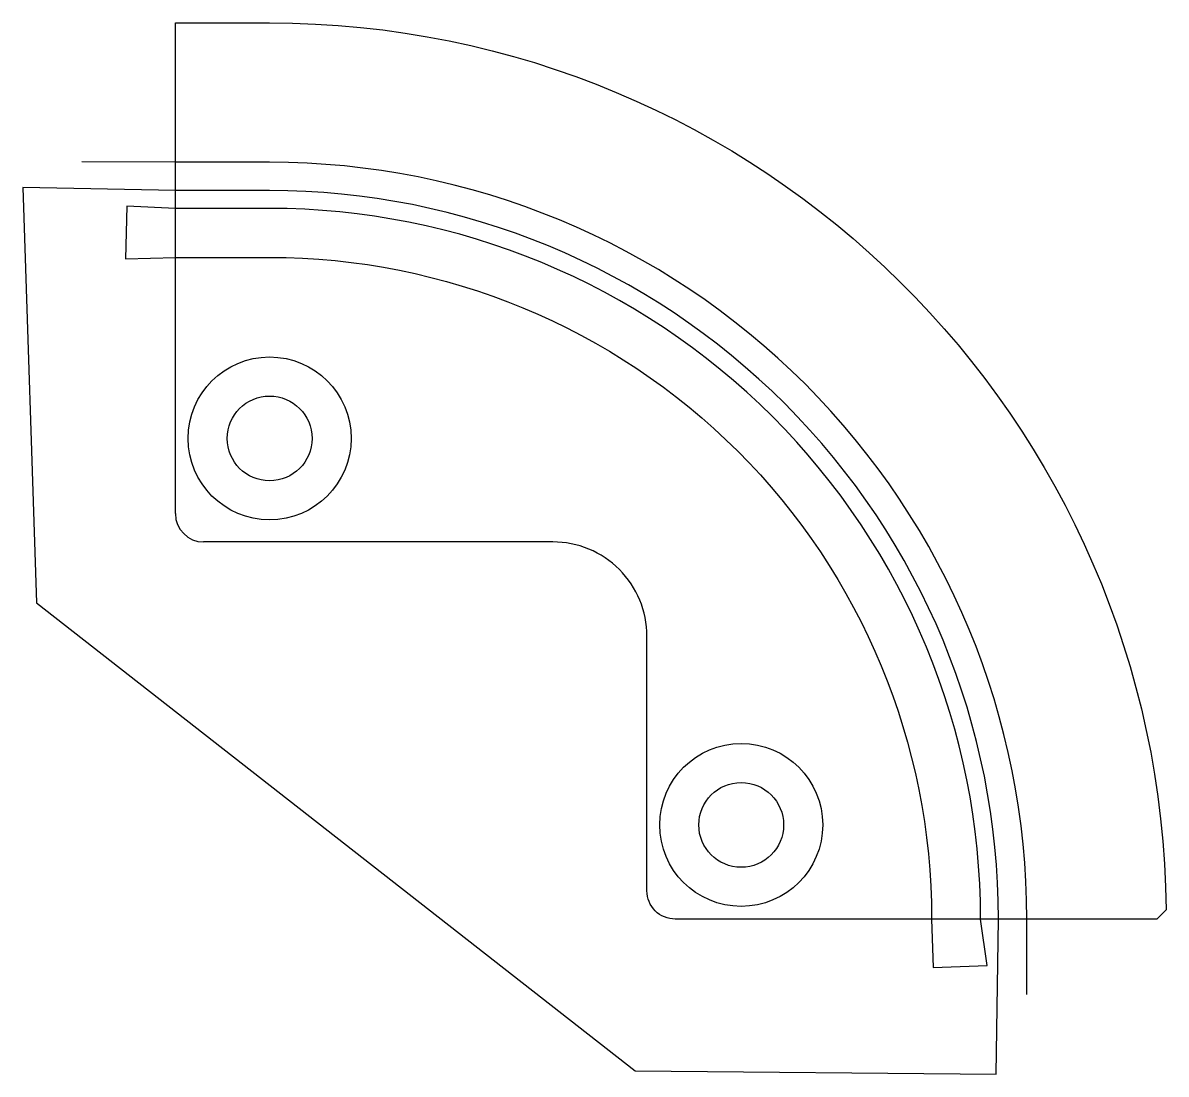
# Model space of a CAD drawing. Extents: x 12 to 133, y 1 to 112.
import ezdxf

# ---------------------------------------------------------------- set-up
doc = ezdxf.new("R2010")
doc.units = 0
doc.layers.get('0').update_dxf_attribs({"linetype": 'CONTINUOUS'})

msp = doc.modelspace()

# ---------------------------------------------------------------- linework, layer by layer
at = {"color": 7, "linetype": 'CONTINUOUS'}
for points in [[(28.06, 60.05), (28.06, 87.26), (28.06, 92.46), (28.06, 94.36), (28.06, 97.36), (28.06, 112.16), (38.06, 112.16, -0.411155), (133.21, 18), (132.22, 17), (118.42, 17), (115.42, 17), (113.52, 17), (108.32, 17), (103.42, 17), (81.11, 17, -0.414214), (78.11, 20), (78.11, 47.05, 0.414214), (68.11, 57.05), (31.06, 57.05)], [(118.44, 9.01), (118.42, 17, 0.414214), (38.06, 97.36), (28.06, 97.36), (18.14, 97.4)]]:
    msp.add_lwpolyline(points, format="xyb", dxfattribs=at)
for points in [[(115.42, 17, 0.414214), (38.06, 94.36), (28.06, 94.36), (11.87, 94.69), (13.32, 50.59), (76.84, 0.88), (115.18, 0.54)], [(22.76, 87.11), (28.06, 87.26), (38.06, 87.26, -0.414214), (108.32, 17), (108.48, 11.85), (114.21, 12.07), (113.52, 17, 0.414214), (38.06, 92.46), (28.06, 92.46), (22.9, 92.69)]]:
    msp.add_lwpolyline(points, format="xyb", close=True)
for centre, radius in [((38.06, 68.04), 8.65), ((38.06, 68.04), 4.5), ((88.11, 27), 8.65), ((88.11, 27), 4.5)]:
    msp.add_circle(centre, radius, dxfattribs=at)
msp.add_arc((31.06, 60.05), 3, 180, 270, dxfattribs=at)

doc.saveas('drawing.dxf')
